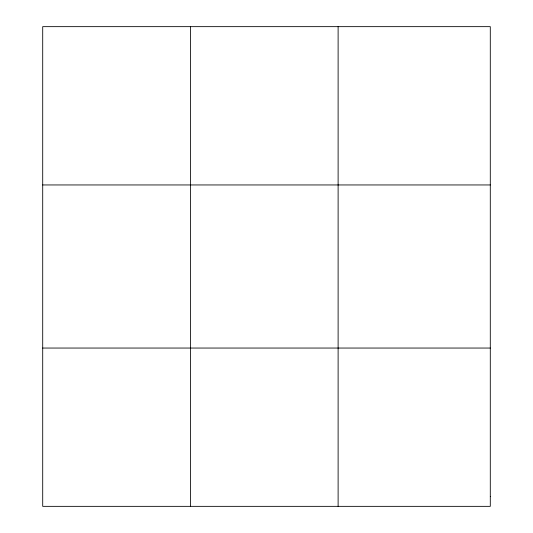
<?xml version="1.0" encoding="UTF-8"?>
<svg xmlns="http://www.w3.org/2000/svg" width="533" height="533" viewBox="0 0 533 533"><rect width="100%" height="100%" fill="white"/><g stroke="black" fill="none" stroke-linecap="round" stroke-linejoin="round"><path stroke-width="0.8" d="M190.414 506.35L190.414 26.65M338.115 506.35L338.115 26.65M42.707 184.951L490.293 184.951M42.707 348.049L490.293 348.049M490.293 496.456L490.293 506.35L42.707 506.35L42.707 26.65L490.293 26.65L490.293 496.456"/></g></svg>
